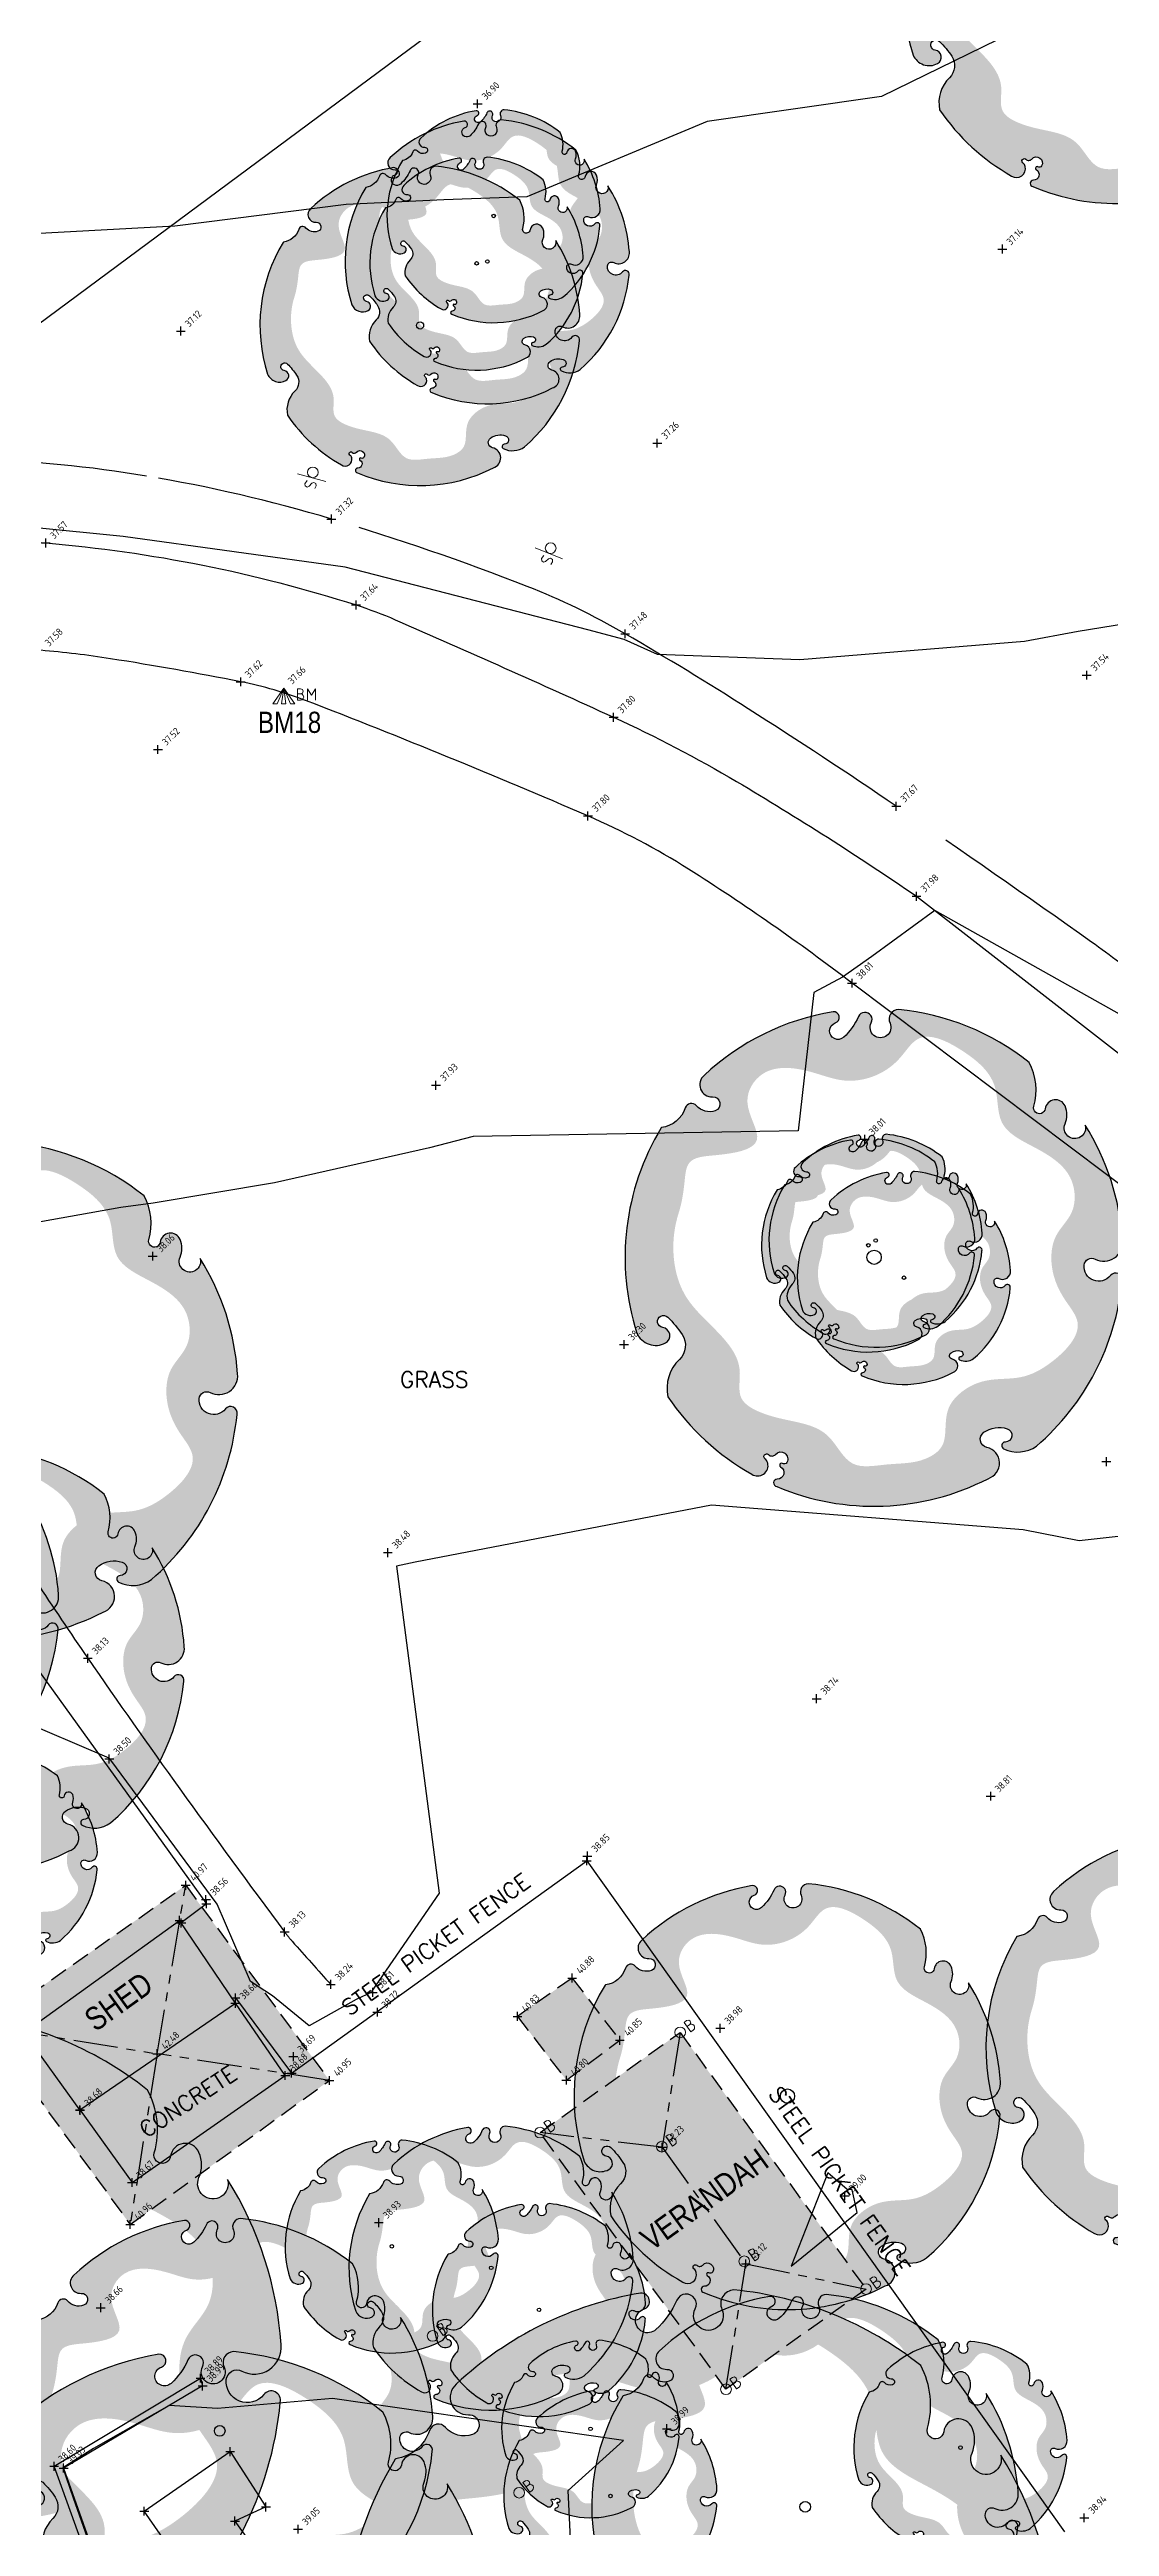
# Model space of a CAD drawing. Header units: metres. Extents: x 245957 to 247358, y 7418632 to 7419642.
# Drawn here: x 246824.8 to 246854.6, y 7418935.9 to 7419005.5 of the extents above; entities that cross this region are included whole.
import ezdxf
from ezdxf.enums import TextEntityAlignment as Align

# ---------------------------------------------------------------- set-up
doc = ezdxf.new("R2010")
doc.units = ezdxf.units.M
for name, pattern in [('DASHDOT', [10, 5, -2.5, 0, -2.5]), ('DASHED', [0.75, 0.5, -0.25]), ('PHANTOM', [2.5, 1.25, -0.25, 0.25, -0.25, 0.25, -0.25])]:
    doc.linetypes.add(name, pattern=pattern)
for name, color, linetype in [('-TEXT', 7, 'Continuous'), ('017_NAIL-L', 8, 'Continuous'), ('103_TOE_OF_BATTER', 37, 'DASHDOT'), ('103_TOE_OF_BATTER-L', 37, 'DASHDOT'), ('103_TOE_OF_BATTER-S', 37, 'DASHDOT'), ('104_EXISTING_SURFACE-L', 35, 'Continuous'), ('104_EXISTING_SURFACE-S', 35, 'Continuous'), ('201_SINGLE_TREE-H', 63, 'Continuous'), ('201_SINGLE_TREE-S', 96, 'Continuous'), ('403_EDGE_OF_BITUMEN', 8, 'Continuous'), ('403_EDGE_OF_BITUMEN-L', 8, 'Continuous'), ('403_EDGE_OF_BITUMEN-S', 8, 'Continuous'), ('602_MINOR_BUILDING', 185, 'Continuous'), ('602_MINOR_BUILDING-S', 185, 'Continuous'), ('604_VERANDAH', 253, 'DASHED'), ('604_VERANDAH-L', 253, 'DASHED'), ('604_VERANDAH-S', 253, 'DASHED'), ('610_STRUCTURE_UNCLAS', 236, 'Continuous'), ('610_STRUCTURE_UNCLAS-S', 236, 'Continuous'), ('622_RETAIN_WALL_WOOD', 45, 'STONEWALL'), ('622_RETAIN_WALL_WOOD-L', 45, 'STONEWALL'), ('622_RETAIN_WALL_WOOD-S', 45, 'STONEWALL'), ('639_ROOF_RIDGE', 253, 'PHANTOM'), ('639_ROOF_RIDGE-L', 253, 'PHANTOM'), ('639_ROOF_RIDGE-S', 253, 'PHANTOM'), ('642_ROOF_GUTTER', 155, 'DASHED'), ('642_ROOF_GUTTER-L', 153, 'Continuous'), ('642_ROOF_GUTTER-S', 153, 'Continuous'), ('903_FENCE', 24, 'FENCELINE'), ('903_FENCE-S', 24, 'Continuous'), ('EX-BENCHMARK', 7, 'Continuous'), ('EX-BENCHMARK_(SLS)', 8, 'Continuous'), ('EX-BOLLARD_(SLS)', 89, 'Continuous'), ('EX-BUILDING_LINE', 150, 'Continuous'), ('EX-TRAFFIC_SIGN_(SLS)', 89, 'Continuous'), ('Surface_Contours_Major', 4, 'Continuous'), ('Surface_Contours_Minor', 253, 'Continuous')]:
    doc.layers.add(name, color=color, linetype=linetype)
for name, color, linetype, true_color in [('419_EDGE_OF_CONCRETE', 7, 'Continuous', 0xff4100), ('419_EDGE_OF_CONCRETE-L', 7, 'Continuous', 0xff4100), ('419_EDGE_OF_CONCRETE-S', 7, 'Continuous', 0xff4100), ('717_ELEC_LINE_OVER', 7, 'Continuous', 0xffa500)]:
    doc.layers.add(name, color=color, linetype=linetype, true_color=true_color)
doc.styles.add('BOLD', font='ARIALN.TTF')
doc.styles.add('ISO', font='iso.shx')
doc.styles.add('ISO2.5', font='isocp.shx', dxfattribs={"height": 2.5})
doc.styles.get("Standard").update_dxf_attribs({"font": 'SIMPLEX.shx'})
doc.linetypes.add('FENCELINE', pattern='A,0.5,-0.2,["/",Standard,S=0.1,R=0,X=0,Y=-0.05],-0.25', length=0.95)
doc.linetypes.add('STONEWALL', pattern='A,0,-0.0625,[131,AECCLAND,S=1,R=0,X=0,Y=0],-0.06303', length=0.12553)

# ---------------------------------------------------------------- blocks, each defined once
blk = doc.blocks.new('BM')
at = {"color": 0, "linetype": 'Continuous', "lineweight": 13}
for p, q in [((0, 0), (-0.31, -0.437)), ((-0.186, -0.437), (0, 0)), ((0, 0), (-0.062, -0.437)), ((0, 0), (0.186, -0.437)), ((0.31, -0.437), (0, 0)), ((0, 0), (0.062, -0.437)), ((-0.31, -0.437), (-0.186, -0.437)), ((-0.062, -0.437), (0.062, -0.437)), ((0.186, -0.437), (0.31, -0.437)), ((0.472, -0.017), (0.383, -0.017)), ((0.383, -0.017), (0.383, -0.339)), ((0.472, -0.161), (0.383, -0.161)), ((0.383, -0.161), (0.389, -0.161)), ((0.383, -0.339), (0.472, -0.339)), ((0.383, -0.339), (0.389, -0.339)), ((0.522, -0.039), (0.472, -0.017)), ((0.472, -0.161), (0.522, -0.139)), ((0.516, -0.172), (0.472, -0.161)), ((0.472, -0.339), (0.516, -0.327)), ((0.549, -0.206), (0.516, -0.172)), ((0.516, -0.327), (0.549, -0.294)), ((0.544, -0.089), (0.522, -0.039)), ((0.522, -0.139), (0.544, -0.089)), ((0.56, -0.25), (0.549, -0.206)), ((0.549, -0.294), (0.56, -0.25)), ((0.671, -0.339), (0.671, -0.017)), ((0.671, -0.017), (0.776, -0.194)), ((0.776, -0.194), (0.887, -0.017)), ((0.887, -0.017), (0.887, -0.339))]:
    blk.add_line(p, q, dxfattribs=at)
blk = doc.blocks.new('CROSS')
at = {"color": 0, "linetype": 'Continuous'}
for p, q in [((-0.5, 0), (0.5, 0)), ((0, -0.5), (0, 0.5))]:
    blk.add_line(p, q, dxfattribs=at)
blk = doc.blocks.new('201T')
at = {"layer": '201_SINGLE_TREE-S'}
blk.add_circle((0, 0), 0.5, dxfattribs=at)
blk = doc.blocks.new('201C')
at = {"layer": '201_SINGLE_TREE-H', "transparency": 33554534}
h = blk.add_hatch(color=256, dxfattribs=at)
h.paths.add_polyline_path([(-0.3717, -0.3344, 0.222926), (0.0196, -0.4996, 0.770799), (0.0439, -0.4417, -0.650302), (0.0511, -0.4116, -0.234737), (0.0964, -0.4247, -0.847312), (0.0816, -0.4475, 0.78443), (0.0732, -0.4583, 0.276934), (0.1352, -0.4813, 0.193599), (0.4309, -0.2536, 0.800435), (0.4144, -0.2337, -0.75216), (0.3757, -0.1925, -0.528914), (0.4006, -0.1909, 0.594112), (0.4663, -0.1804, 0.123805), (0.4962, 0.0616, -1.41759), (0.4607, 0.0811, 0.206906), (0.4758, 0.1133, 0.759729), (0.4374, 0.1252, -1.073307), (0.4187, 0.1392, 0.194379), (0.4474, 0.2231, 0.144612), (0.2544, 0.4304, 0.53339), (0.2277, 0.4128, -1.592592), (0.1939, 0.4293, 1.030038), (0.1758, 0.4513, -0.10361), (0.1314, 0.4262, -1.238487), (0.1282, 0.4593, 0.884725), (0.1336, 0.4818, 0.147549), (-0.1551, 0.4753, 0.71725), (-0.1579, 0.4291, -0.864032), (-0.1646, 0.4015, -0.310704), (-0.1946, 0.4266, 0.58143), (-0.2167, 0.4321, -0.281558), (-0.2766, 0.4162), (-0.2775, 0.4159, 0.217121), (-0.4959, 0.0634), (-0.4959, 0.0634, 0.440011), (-0.4522, 0.021, 0.723973), (-0.4442, 0.0516, -1.384648), (-0.4262, 0.0659, -0.051107), (-0.4149, 0.0223, -0.361502), (-0.441, -0.0208, 0.256822), (-0.4937, -0.0791, 0.116166), (-0.4065, -0.2911, 0.67803), (-0.3682, -0.2843, 0.170035), (-0.3696, -0.274, -1.054701), (-0.3596, -0.2696, 0.431903), (-0.3468, -0.2749, -0.910728), (-0.3329, -0.2993, -0.42046), (-0.3418, -0.2976, 1.007885), (-0.3479, -0.3018, -0.766634), (-0.3646, -0.3216, 0.938602), (-0.3717, -0.3344)])
edge = h.paths.add_edge_path(flags=16)
edge.add_spline(control_points=[(-0.3177, 0.2468), (-0.303, 0.2628), (-0.2856, 0.2893), (-0.256, 0.3411), (-0.1928, 0.3155), (-0.0921, 0.286), (-0.1162, 0.3941), (-0.0359, 0.4462), (0.0392, 0.3985), (0.1028, 0.3299), (0.1957, 0.3214), (0.2784, 0.3804), (0.3442, 0.2961), (0.3785, 0.2147), (0.3303, 0.1307), (0.3915, 0.0592), (0.4378, -0.0139), (0.4055, -0.0919), (0.3459, -0.1091), (0.3102, -0.1666), (0.3057, -0.2282), (0.3286, -0.3091), (0.2408, -0.3447), (0.1647, -0.3496), (0.103, -0.3142), (0.0463, -0.3153), (0.0047, -0.3356), (-0.0139, -0.3682), (-0.0327, -0.4069), (-0.0927, -0.4151), (-0.1463, -0.3868), (-0.23, -0.3665), (-0.2245, -0.2773), (-0.2864, -0.2294), (-0.3344, -0.1941), (-0.3737, -0.1409), (-0.3276, -0.0866), (-0.344, -0.0009), (-0.3866, 0.0828), (-0.3665, 0.1796), (-0.3359, 0.2271), (-0.3177, 0.2468)], knot_values=[0, 0, 0, 0, 0.064972, 0.101243, 0.15652, 0.245586, 0.324463, 0.387907, 0.486094, 0.554514, 0.671826, 0.728629, 0.823661, 0.919885, 0.989953, 1.075257, 1.171704, 1.23593, 1.293575, 1.346478, 1.426142, 1.479146, 1.570817, 1.644481, 1.712561, 1.774901, 1.807, 1.846291, 1.885582, 1.928182, 2.007036, 2.074591, 2.151638, 2.226455, 2.293426, 2.340744, 2.397548, 2.47317, 2.587294, 2.673595, 2.754259, 2.754259, 2.754259, 2.754259], degree=3, periodic=0)
at = {"layer": '201_SINGLE_TREE-S'}
blk.add_lwpolyline([(-0.3717, -0.3344, 0.222926), (0.0196, -0.4996, 0.770799), (0.0439, -0.4417, -0.650302), (0.0511, -0.4116, -0.234737), (0.0964, -0.4247, -0.847312), (0.0816, -0.4475, 0.78443), (0.0732, -0.4583, 0.276934), (0.1352, -0.4813, 0.193599), (0.4309, -0.2536, 0.800435), (0.4144, -0.2337, -0.75216), (0.3757, -0.1925, -0.528914), (0.4006, -0.1909, 0.594112), (0.4663, -0.1804, 0.123805), (0.4962, 0.0616, -1.41759), (0.4607, 0.0811, 0.206906), (0.4758, 0.1133, 0.759729), (0.4374, 0.1252, -1.073307), (0.4187, 0.1392, 0.194379), (0.4474, 0.2231, 0.144612), (0.2544, 0.4304, 0.53339), (0.2277, 0.4128, -1.592592), (0.1939, 0.4293, 1.030038), (0.1758, 0.4513, -0.10361), (0.1314, 0.4262, -1.238487), (0.1282, 0.4593, 0.884725), (0.1336, 0.4818, 0.147549), (-0.1551, 0.4753, 0.71725), (-0.1579, 0.4291, -0.864032), (-0.1646, 0.4015, -0.310704), (-0.1946, 0.4266, 0.58143), (-0.2167, 0.4321, -0.281558), (-0.2766, 0.4162), (-0.2775, 0.4159, 0.217121), (-0.4959, 0.0634), (-0.4959, 0.0634, 0.440011), (-0.4522, 0.021, 0.723973), (-0.4442, 0.0516, -1.384648), (-0.4262, 0.0659, -0.051107), (-0.4149, 0.0223, -0.361502), (-0.441, -0.0208, 0.256822), (-0.4937, -0.0791, 0.116166), (-0.4065, -0.2911, 0.67803), (-0.3682, -0.2843, 0.170035), (-0.3696, -0.274, -1.054701), (-0.3596, -0.2696, 0.431903), (-0.3468, -0.2749, -0.910728), (-0.3329, -0.2993, -0.42046), (-0.3418, -0.2976, 1.007885), (-0.3479, -0.3018, -0.766634), (-0.3646, -0.3216, 0.938602), (-0.3717, -0.3344)], format="xyb", dxfattribs=at)
blk = doc.blocks.new('SP')
at = {"color": 0, "linetype": 'Continuous', "lineweight": 13}
for p, q in [((0.15, 0.423), (0.15, -0.406)), ((0.28, 0.165), (0.263, 0.104)), ((0.263, 0.104), (0.302, 0.059)), ((0.335, 0.192), (0.28, 0.165)), ((0.302, 0.059), (0.401, 0.004)), ((0.424, 0.176), (0.335, 0.192)), ((0.401, 0.004), (0.407, 0.004)), ((0.44, -0.04), (0.401, 0.004)), ((0.401, 0.004), (0.407, 0.004)), ((0.263, -0.096), (0.368, -0.129)), ((0.368, -0.129), (0.424, -0.101)), ((0.368, -0.129), (0.374, -0.129)), ((0.424, -0.101), (0.44, -0.04))]:
    blk.add_line(p, q, dxfattribs=at)
blk.add_circle((0, 0), 0.15, dxfattribs=at)
blk = doc.blocks.new('BOLR')
at = {"color": 0, "linetype": 'Continuous', "lineweight": 13}
for p, q in [((0.339, 0.168), (0.251, 0.168)), ((0.251, 0.168), (0.251, -0.159)), ((0.339, 0.024), (0.251, 0.024)), ((0.251, 0.024), (0.256, 0.024)), ((0.395, 0.146), (0.339, 0.168)), ((0.339, 0.024), (0.395, 0.04)), ((0.384, 0.007), (0.339, 0.024)), ((0.417, -0.026), (0.384, 0.007)), ((0.411, 0.096), (0.395, 0.146)), ((0.395, 0.04), (0.411, 0.096)), ((0.251, -0.159), (0.339, -0.159)), ((0.251, -0.159), (0.256, -0.159)), ((0.339, -0.159), (0.384, -0.148)), ((0.384, -0.148), (0.417, -0.115)), ((0.433, -0.07), (0.417, -0.026)), ((0.417, -0.115), (0.433, -0.07))]:
    blk.add_line(p, q, dxfattribs=at)
blk.add_circle((0, 0), 0.15, dxfattribs=at)
blk = doc.blocks.new('G')
at = {"layer": '-TEXT'}
blk.add_text('GRASS', height=0.45, dxfattribs=at).set_placement((0.021, -0.235), align=Align.CENTER)
blk = doc.blocks.new('C')
at = {"layer": '-TEXT'}
blk.add_text('CONCRETE', height=0.45, dxfattribs=at).set_placement((-0.001, -0.23), align=Align.CENTER)

msp = doc.modelspace()

# ---------------------------------------------------------------- hatches: boundary and pattern name
at = {"layer": 'EX-BUILDING_LINE'}
h = msp.add_hatch(color=9, dxfattribs=at)
h.dxf.hatch_style = 1
h.paths.add_polyline_path([(246822.993, 7418949.93), (246828.609, 7418953.879), (246832.647, 7418948.393), (246827.048, 7418944.344)])
h = msp.add_hatch(color=9, dxfattribs=at)
h.dxf.hatch_style = 1
h.paths.add_polyline_path([(246837.934, 7418950.195), (246839.309, 7418948.402), (246840.812, 7418949.522), (246839.472, 7418951.271)])
h = msp.add_hatch(color=9, dxfattribs=at)
h.dxf.hatch_style = 1
h.paths.add_polyline_path([(246843.795, 7418939.712), (246838.569, 7418946.926), (246842.506, 7418949.745), (246847.732, 7418942.53)])

# ---------------------------------------------------------------- linework, layer by layer
at = {"layer": '103_TOE_OF_BATTER'}
for points in [[(246805.178, 7418990.554, -0.024202), (246810.193, 7418992.361, -0.039491), (246813.386, 7418993.07, -0.011022), (246820.212, 7418993.876, -0.030809), (246822.671, 7418993.959, -0.034455), (246827.508, 7418993.491, -0.031372), (246832.705, 7418992.284, -0.020396), (246838.204, 7418990.39, -0.03879), (246840.96, 7418989.058, -0.009751), (246844.419, 7418986.951, -0.007923), (246848.582, 7418984.21, -0.00481), (246854.069, 7418980.392, -0.016486), (246855.622, 7418979.21, -0.026711), (246858.504, 7418976.595, 0.023443), (246861.768, 7418973.594, 0.000437), (246862.486, 7418972.995, 0.000057), (246867.975, 7418968.422, 0.001203), (246869.995, 7418966.747, 0.000617), (246873.948, 7418963.495)], [(246832.689, 7418951.093, -0.004249), (246831.603, 7418952.305, -0.020493), (246831.39, 7418952.567, -0.004277), (246828.441, 7418956.595, -0.004762), (246825.858, 7418960.261, -0.006073), (246824.397, 7418962.433, -0.00226), (246820.569, 7418968.334, -0.059358), (246818.346, 7418972.906, 0.062919), (246816.218, 7418977.206, 0.110079), (246814.2, 7418979.149, 0.174873), (246812.441, 7418979.507, 0.173473), (246808.725, 7418977.53, -0.088454), (246802.324, 7418972.603, -0.013207), (246798.322, 7418970.654, 0.03526), (246796.855, 7418969.858, 0.049117), (246794.094, 7418967.689, -0.031307), (246789.892, 7418964.139, -0.029584), (246786.523, 7418961.933, 0.031647), (246783.383, 7418959.858, 0.059683)]]:
    msp.add_lwpolyline(points, format="xyb", dxfattribs=at)
at = {"layer": '403_EDGE_OF_BITUMEN'}
for p, q in [((246849.15, 7418981.681), (246856.812, 7418975.718)), ((246855.511, 7418973.086), (246847.338, 7418979.236))]:
    msp.add_line(p, q, dxfattribs=at)
for points in [[(246804.064, 7418988.449, -0.027483), (246810.436, 7418990.522, -0.046187), (246814.372, 7418991.187, -0.005187), (246822.281, 7418991.7, -0.030566), (246823.627, 7418991.69, -0.00205), (246824.151, 7418991.653, -0.002041), (246824.677, 7418991.61, -0.028232), (246829.086, 7418990.986, -0.028226), (246833.397, 7418989.868, -0.025308), (246834.498, 7418989.453, -0.004428), (246840.635, 7418986.712, -0.026158), (246844.093, 7418984.906, -0.017008), (246849.15, 7418981.681)], [(246847.338, 7418979.236, 0.022349), (246842.742, 7418982.442, 0.03918), (246839.914, 7418983.938, 0.009798), (246832.008, 7418987.172, 0.043505), (246830.157, 7418987.708, 0.009671), (246826.497, 7418988.357, 0.018187), (246824.535, 7418988.593, 0.001819), (246824.095, 7418988.628, 0.001402), (246823.523, 7418988.67, 0.028307), (246822.449, 7418988.685, 0.004379), (246815.515, 7418988.329, 0.046956), (246811.713, 7418987.738, 0.028644), (246805.705, 7418985.846)]]:
    msp.add_lwpolyline(points, format="xyb", dxfattribs=at)
at = {"layer": '419_EDGE_OF_CONCRETE'}
for p, q in [((246831.409, 7418948.533), (246830.009, 7418950.561)), ((246827.101, 7418945.525), (246831.409, 7418948.533)), ((246825.639, 7418947.554), (246827.101, 7418945.525))]:
    msp.add_line(p, q, dxfattribs=at)
at = {"layer": '602_MINOR_BUILDING'}
for p, q in [((246824.067, 7418949.741), (246828.436, 7418952.891)), ((246830.006, 7418950.567), (246828.436, 7418952.891)), ((246825.633, 7418947.568), (246830.006, 7418950.567)), ((246825.633, 7418947.568), (246824.067, 7418949.741))]:
    msp.add_line(p, q, dxfattribs=at)
at = {"layer": '604_VERANDAH'}
for p, q in [((246839.472, 7418951.271), (246837.934, 7418950.195)), ((246839.472, 7418951.271), (246840.812, 7418949.522)), ((246837.934, 7418950.195), (246839.309, 7418948.402)), ((246838.569, 7418946.926), (246842.506, 7418949.745)), ((246839.309, 7418948.402), (246840.812, 7418949.522)), ((246842.506, 7418949.745), (246847.732, 7418942.53)), ((246843.795, 7418939.712), (246838.569, 7418946.926)), ((246847.732, 7418942.53), (246843.795, 7418939.712))]:
    msp.add_line(p, q, dxfattribs=at)
at = {"layer": '610_STRUCTURE_UNCLAS'}
for p, q in [((246827.446, 7418936.286), (246829.858, 7418937.961)), ((246829.858, 7418937.961), (246830.866, 7418936.406)), ((246828.422, 7418934.872), (246827.446, 7418936.286)), ((246830.866, 7418936.406), (246829.993, 7418936.009)), ((246829.993, 7418936.009), (246831.363, 7418934.095))]:
    msp.add_line(p, q, dxfattribs=at)
at = {"layer": '622_RETAIN_WALL_WOOD'}
for p, q in [((246824.911, 7418937.549), (246829.025, 7418940.025)), ((246829.083, 7418939.807), (246825.178, 7418937.499)), ((246829.025, 7418940.025), (246829.083, 7418939.807)), ((246827.532, 7418930.28), (246824.911, 7418937.549)), ((246825.178, 7418937.499), (246827.716, 7418930.364))]:
    msp.add_line(p, q, dxfattribs=at)
at = {"layer": '639_ROOF_RIDGE'}
for p, q in [((246827.809, 7418949.143), (246828.609, 7418953.879)), ((246822.993, 7418949.93), (246827.809, 7418949.143)), ((246842.506, 7418949.745), (246842.002, 7418946.514)), ((246827.809, 7418949.143), (246827.048, 7418944.344)), ((246832.647, 7418948.393), (246827.809, 7418949.143)), ((246842.002, 7418946.514), (246838.569, 7418946.926)), ((246842.002, 7418946.514), (246844.353, 7418943.239)), ((246843.795, 7418939.712), (246844.353, 7418943.239)), ((246844.353, 7418943.239), (246847.732, 7418942.53))]:
    msp.add_line(p, q, dxfattribs=at)
at = {"layer": '642_ROOF_GUTTER'}
for p, q in [((246822.993, 7418949.93), (246828.609, 7418953.879)), ((246828.609, 7418953.879), (246832.647, 7418948.393)), ((246822.993, 7418949.93), (246827.048, 7418944.344)), ((246827.048, 7418944.344), (246832.647, 7418948.393))]:
    msp.add_line(p, q, dxfattribs=at)
at = {"layer": '717_ELEC_LINE_OVER'}
msp.add_line((246796.134, 7418976.739), (246897.328, 7419051.82), dxfattribs=at)
at = {"layer": '903_FENCE', "ltscale": 20}
for p, q in [((246813.383, 7418975.319), (246829.189, 7418953.359)), ((246831.585, 7418948.597), (246839.88, 7418954.567)), ((246839.88, 7418954.567), (246853.31, 7418935.704)), ((246829.189, 7418953.359), (246828.484, 7418952.822)), ((246830.01, 7418950.715), (246831.585, 7418948.597))]:
    msp.add_line(p, q, dxfattribs=at)
at = {"layer": 'Surface_Contours_Major'}
for points, elevation in [([(246851.832, 7419005.948), (246848.169, 7419004.164), (246843.264, 7419003.454), (246838.2, 7419001.336), (246835.864, 7419001.255), (246833.116, 7419001.123), (246828.303, 7419000.514), (246823.473, 7419000.252)], 37), ([(246856.159, 7418977.633), (246849.661, 7418981.284), (246847.897, 7418979.991), (246847.067, 7418979.408), (246846.261, 7418978.972), (246845.821, 7418975.087), (246836.689, 7418974.928), (246835.462, 7418974.609), (246831.103, 7418973.628), (246827.698, 7418973.053), (246826.783, 7418972.933), (246820.857, 7418971.872)], 38)]:
    msp.add_lwpolyline(points, dxfattribs=dict(at, elevation=elevation))
at = {"layer": 'Surface_Contours_Major', "elevation": 39}
for points in [[(246847.343, 7418945.315), (246847.199, 7418945.325), (246846.653, 7418945.801), (246845.622, 7418943.172), (246847.483, 7418944.684)], [(246825.449, 7418936.665), (246827.68, 7418930.348), (246829.211, 7418926.13), (246829.759, 7418924.563), (246830.904, 7418923.955), (246832.495, 7418923.14), (246832.342, 7418922.236), (246832.55, 7418919.815), (246835.053, 7418921.918), (246834.594, 7418923.172), (246837.121, 7418925.457), (246843.161, 7418928.739), (246839.595, 7418932.045), (246839.357, 7418936.863), (246840.918, 7418938.274), (246832.735, 7418939.457), (246829.503, 7418939.176), (246828.143, 7418939.252), (246826.013, 7418938.048), (246825.158, 7418937.503)]]:
    msp.add_lwpolyline(points, close=True, dxfattribs=at)
at = {"layer": 'Surface_Contours_Minor'}
for points, elevation in [([(246856.755, 7418989.621), (246853.691, 7418989.126), (246852.186, 7418988.84), (246845.873, 7418988.323), (246841.873, 7418988.477), (246840.937, 7418988.894), (246839.915, 7418989.171), (246833.092, 7418990.931), (246826.851, 7418991.793), (246824.309, 7418992.042)], 37.5), ([(246857.851, 7418964.025), (246853.719, 7418963.563), (246852.148, 7418963.874), (246843.387, 7418964.561), (246835.063, 7418962.966), (246834.537, 7418962.852), (246835.737, 7418953.657), (246833.832, 7418950.896), (246833.844, 7418950.875), (246833.396, 7418950.672), (246832.082, 7418949.925), (246831.051, 7418950.768), (246830.434, 7418951.179), (246829.493, 7418953.347), (246826.501, 7418957.392), (246826.454, 7418957.456), (246823.822, 7418958.578)], 38.5)]:
    msp.add_lwpolyline(points, dxfattribs=dict(at, elevation=elevation))

# ---------------------------------------------------------------- block references
at = {"layer": '-TEXT'}
msp.add_blockref('G', (246835.575, 7418968.108), dxfattribs=at)
at = {"layer": '-TEXT', "rotation": 33.25920071519337}
msp.add_blockref('C', (246828.674, 7418947.811), dxfattribs=at)
at = {"layer": '103_TOE_OF_BATTER-S', "xscale": 0.25, "yscale": 0.25, "zscale": 0.25}
for p in [(246832.705, 7418992.284), (246840.96, 7418989.058), (246848.582, 7418984.21), (246825.858, 7418960.261), (246831.39, 7418952.567), (246832.689, 7418951.093)]:
    msp.add_blockref('CROSS', p, dxfattribs=at)
at = {"layer": '104_EXISTING_SURFACE-S', "xscale": 0.25, "yscale": 0.25, "zscale": 0.25}
for p in [(246836.815, 7419003.954), (246851.563, 7418999.871), (246828.473, 7418997.567), (246841.862, 7418994.416), (246853.935, 7418987.896), (246827.828, 7418985.806), (246835.644, 7418976.368), (246847.693, 7418974.851), (246827.683, 7418971.563), (246840.931, 7418969.081), (246854.488, 7418965.787), (246834.29, 7418963.229), (246846.341, 7418959.124), (246826.46, 7418957.432), (246851.236, 7418956.383), (246839.899, 7418954.7), (246829.179, 7418953.475), (246833.869, 7418950.87), (246833.996, 7418950.314), (246843.635, 7418949.861), (246831.635, 7418949.063), (246847.136, 7418945.151), (246834.037, 7418944.397), (246826.221, 7418942.006), (246842.131, 7418938.604), (246853.866, 7418936.099), (246831.766, 7418935.78)]:
    msp.add_blockref('CROSS', p, dxfattribs=at)
at = {"layer": '201_SINGLE_TREE-S', "rotation": 25}
for name, p, xscale, yscale, zscale in [('201C', (246854.768, 7419007.152), 12, 12, 12), ('201C', (246837.088, 7418999.523), 8, 8, 8), ('201C', (246837.265, 7419000.802), 6, 6, 6), ('201C', (246835.196, 7418997.724), 9, 9, 9), ('201C', (246836.786, 7418999.469), 6, 6, 6), ('201T', (246837.265, 7419000.802), 0.1, 0.1, 0.1), ('201T', (246836.786, 7418999.469), 0.1, 0.1, 0.1), ('201T', (246837.088, 7418999.523), 0.1, 0.1, 0.1), ('201T', (246835.196, 7418997.724), 0.2, 0.2, 0.2), ('201C', (246847.958, 7418971.532), 14, 14, 14), ('201C', (246823.084, 7418967.782), 14, 14, 14), ('201C', (246847.794, 7418971.868), 6, 6, 6), ('201C', (246848.003, 7418972.004), 6, 6, 6), ('201C', (246817.765, 7418967.402), 12, 12, 12), ('201C', (246848.799, 7418970.958), 6, 6, 6), ('201T', (246847.958, 7418971.532), 0.4, 0.4, 0.4), ('201T', (246847.794, 7418971.868), 0.1, 0.1, 0.1), ('201T', (246848.003, 7418972.004), 0.1, 0.1, 0.1), ('201T', (246848.799, 7418970.958), 0.1, 0.1, 0.1), ('201C', (246819.05, 7418961.629), 12, 12, 12), ('201C', (246822.583, 7418960.179), 12, 12, 12), ('201C', (246823.134, 7418954.604), 6, 6, 6), ('201C', (246857.101, 7418949.32), 12, 12, 12), ('201C', (246845.523, 7418947.953), 12, 12, 12), ('201C', (246821.314, 7418940.297), 20, 20, 20), ('201C', (246837.197, 7418943.126), 8, 8, 8), ('201T', (246845.523, 7418947.953), 0.4, 0.4, 0.4), ('201C', (246834.403, 7418943.731), 6, 6, 6), ('201C', (246829.566, 7418938.542), 12, 12, 12), ('201C', (246843.044, 7418932.554), 20, 20, 20), ('201C', (246838.541, 7418941.945), 6, 6, 6), ('201C', (246846.022, 7418936.407), 12, 12, 12), ('201T', (246834.403, 7418943.731), 0.1, 0.1, 0.1), ('201C', (246829.175, 7418932.81), 16, 16, 16), ('201T', (246837.197, 7418943.126), 0.1, 0.1, 0.1), ('201C', (246839.989, 7418938.602), 5, 5, 5), ('201T', (246838.541, 7418941.945), 0.1, 0.1, 0.1), ('201C', (246850.387, 7418938.074), 6, 6, 6), ('201C', (246840.548, 7418936.714), 6, 6, 6), ('201T', (246829.566, 7418938.542), 0.3, 0.3, 0.3), ('201T', (246839.989, 7418938.602), 0.1, 0.1, 0.1), ('201T', (246850.387, 7418938.074), 0.1, 0.1, 0.1), ('201T', (246840.548, 7418936.714), 0.1, 0.1, 0.1), ('201T', (246846.022, 7418936.407), 0.3, 0.3, 0.3)]:
    msp.add_blockref(name, p, dxfattribs=dict(at, xscale=xscale, yscale=yscale, zscale=zscale))
at = {"layer": '403_EDGE_OF_BITUMEN-S', "xscale": 0.25, "yscale": 0.25, "zscale": 0.25}
for p in [(246824.677, 7418991.61), (246833.397, 7418989.868), (246830.157, 7418987.708), (246840.635, 7418986.712), (246839.914, 7418983.938), (246849.15, 7418981.681), (246847.338, 7418979.236)]:
    msp.add_blockref('CROSS', p, dxfattribs=at)
at = {"layer": '419_EDGE_OF_CONCRETE-S', "xscale": 0.25, "yscale": 0.25, "zscale": 0.25}
for p in [(246830.009, 7418950.561), (246831.409, 7418948.533), (246825.639, 7418947.554), (246827.101, 7418945.525)]:
    msp.add_blockref('CROSS', p, dxfattribs=at)
at = {"layer": '602_MINOR_BUILDING-S', "xscale": 0.25, "yscale": 0.25, "zscale": 0.25}
for p in [(246828.436, 7418952.891), (246830.006, 7418950.567), (246825.633, 7418947.568)]:
    msp.add_blockref('CROSS', p, dxfattribs=at)
at = {"layer": '604_VERANDAH-S', "xscale": 0.25, "yscale": 0.25, "zscale": 0.25}
for p in [(246839.472, 7418951.271), (246837.934, 7418950.195), (246840.812, 7418949.522), (246839.309, 7418948.402)]:
    msp.add_blockref('CROSS', p, dxfattribs=at)
at = {"layer": '610_STRUCTURE_UNCLAS-S', "xscale": 0.25, "yscale": 0.25, "zscale": 0.25}
for p in [(246829.858, 7418937.961), (246827.446, 7418936.286), (246829.993, 7418936.009), (246830.866, 7418936.406)]:
    msp.add_blockref('CROSS', p, dxfattribs=at)
at = {"layer": '622_RETAIN_WALL_WOOD-S', "xscale": 0.25, "yscale": 0.25, "zscale": 0.25}
for p in [(246829.025, 7418940.025), (246829.083, 7418939.807), (246824.911, 7418937.549), (246825.178, 7418937.499)]:
    msp.add_blockref('CROSS', p, dxfattribs=at)
at = {"layer": '639_ROOF_RIDGE-S', "xscale": 0.25, "yscale": 0.25, "zscale": 0.25}
for p in [(246827.809, 7418949.143), (246842.002, 7418946.514), (246844.353, 7418943.239)]:
    msp.add_blockref('CROSS', p, dxfattribs=at)
at = {"layer": '642_ROOF_GUTTER-S', "xscale": 0.25, "yscale": 0.25, "zscale": 0.25}
for p in [(246828.609, 7418953.879), (246832.647, 7418948.393), (246827.048, 7418944.344)]:
    msp.add_blockref('CROSS', p, dxfattribs=at)
at = {"layer": '903_FENCE-S', "xscale": 0.25, "yscale": 0.25, "zscale": 0.25}
for p in [(246839.88, 7418954.567), (246829.189, 7418953.359), (246828.484, 7418952.822), (246830.01, 7418950.715), (246831.585, 7418948.597)]:
    msp.add_blockref('CROSS', p, dxfattribs=at)
at = {"layer": 'EX-BENCHMARK_(SLS)'}
msp.add_blockref('BM', (246831.366, 7418987.53), dxfattribs=at)
at = {"layer": 'EX-BOLLARD_(SLS)', "rotation": 35}
for p in [(246842.506, 7418949.745), (246838.569, 7418946.926), (246841.991, 7418946.532), (246844.309, 7418943.31), (246847.732, 7418942.53), (246835.549, 7418941.212), (246843.795, 7418939.712), (246837.98, 7418936.806)]:
    msp.add_blockref('BOLR', p, dxfattribs=at)
at = {"layer": 'EX-TRAFFIC_SIGN_(SLS)'}
for p, rotation in [((246832.182, 7418993.594), 254.4819617891556), ((246838.867, 7418991.463), 248.0369904862954)]:
    msp.add_blockref('SP', p, dxfattribs=dict(at, rotation=rotation))

# ---------------------------------------------------------------- texts
at = {"layer": '-TEXT'}
for rotation, p in [(35.73865, (246835.77, 7418952.036)), (305.44998, (246846.8, 7418945.44))]:
    msp.add_text('STEEL PICKET FENCE', height=0.45, rotation=rotation, dxfattribs=at).set_placement(p, align=Align.CENTER)
at = {"layer": '-TEXT', "style": 'BOLD'}
for s, p in [('SHED', (246826.913, 7418950.349)), ('VERANDAH', (246843.374, 7418944.786))]:
    msp.add_text(s, height=0.65, rotation=35.78927, dxfattribs=at).set_placement(p, align=Align.CENTER)
at = {"layer": '017_NAIL-L', "style": 'ISO2.5'}
msp.add_text('37.66', height=0.2, rotation=45, dxfattribs=at).set_placement((246831.533, 7418987.697), align=Align.MIDDLE_LEFT)
at = {"layer": '103_TOE_OF_BATTER-L', "style": 'ISO2.5'}
for s, p in [('37.32', (246832.873, 7418992.451)), ('37.48', (246841.127, 7418989.226)), ('37.67', (246848.749, 7418984.377)), ('38.13', (246826.026, 7418960.428)), ('38.13', (246831.558, 7418952.734)), ('38.24', (246832.857, 7418951.26))]:
    msp.add_text(s, height=0.2, rotation=45, dxfattribs=at).set_placement(p, align=Align.MIDDLE_LEFT)
at = {"layer": '104_EXISTING_SURFACE-L', "style": 'ISO2.5'}
for s, p in [('36.90', (246836.983, 7419004.121)), ('37.14', (246851.73, 7419000.038)), ('37.12', (246828.64, 7418997.734)), ('37.26', (246842.029, 7418994.583)), ('37.54', (246854.102, 7418988.063)), ('37.52', (246827.996, 7418985.974)), ('37.93', (246835.811, 7418976.535)), ('38.01', (246847.861, 7418975.019)), ('38.06', (246827.85, 7418971.731)), ('38.30', (246841.099, 7418969.249)), ('38.48', (246834.457, 7418963.396)), ('38.74', (246846.508, 7418959.291)), ('38.50', (246826.627, 7418957.6)), ('38.81', (246851.403, 7418956.55)), ('38.85', (246840.066, 7418954.867)), ('38.56', (246829.346, 7418953.643)), ('38.51', (246834.037, 7418951.038)), ('38.72', (246834.163, 7418950.481)), ('38.98', (246843.802, 7418950.028)), ('38.69', (246831.802, 7418949.23)), ('39.00', (246847.303, 7418945.318)), ('38.93', (246834.204, 7418944.564)), ('38.66', (246826.388, 7418942.173)), ('38.99', (246842.299, 7418938.772)), ('38.94', (246854.033, 7418936.267)), ('39.05', (246831.933, 7418935.947))]:
    msp.add_text(s, height=0.2, rotation=45, dxfattribs=at).set_placement(p, align=Align.MIDDLE_LEFT)
at = {"layer": '403_EDGE_OF_BITUMEN-L', "style": 'ISO2.5'}
for s, p in [('37.57', (246824.844, 7418991.778)), ('37.64', (246833.565, 7418990.036)), ('37.58', (246824.702, 7418988.761)), ('37.62', (246830.324, 7418987.876)), ('37.80', (246840.802, 7418986.879)), ('37.80', (246840.081, 7418984.105)), ('37.98', (246849.318, 7418981.849)), ('38.01', (246847.505, 7418979.403))]:
    msp.add_text(s, height=0.2, rotation=45, dxfattribs=at).set_placement(p, align=Align.MIDDLE_LEFT)
at = {"layer": '419_EDGE_OF_CONCRETE-L', "style": 'ISO2.5'}
for s, p in [('38.66', (246830.176, 7418950.728)), ('38.68', (246831.576, 7418948.701)), ('38.68', (246825.806, 7418947.721)), ('38.67', (246827.269, 7418945.692))]:
    msp.add_text(s, height=0.2, rotation=45, dxfattribs=at).set_placement(p, align=Align.MIDDLE_LEFT)
at = {"layer": '604_VERANDAH-L', "style": 'ISO'}
for s, p in [('40.88', (246839.639, 7418951.438)), ('40.83', (246838.101, 7418950.363)), ('40.85', (246840.98, 7418949.69)), ('40.80', (246839.476, 7418948.569))]:
    msp.add_text(s, height=0.2, rotation=45, dxfattribs=at).set_placement(p, align=Align.MIDDLE_LEFT)
at = {"layer": '622_RETAIN_WALL_WOOD-L', "style": 'ISO2.5'}
for s, p in [('38.89', (246829.192, 7418940.192)), ('38.99', (246829.25, 7418939.974)), ('38.60', (246825.078, 7418937.716)), ('39.03', (246825.345, 7418937.666))]:
    msp.add_text(s, height=0.2, rotation=45, dxfattribs=at).set_placement(p, align=Align.MIDDLE_LEFT)
at = {"layer": '639_ROOF_RIDGE-L', "style": 'ISO2.5'}
for s, p in [('42.48', (246827.976, 7418949.311)), ('42.23', (246842.17, 7418946.681)), ('42.12', (246844.52, 7418943.407))]:
    msp.add_text(s, height=0.2, rotation=45, dxfattribs=at).set_placement(p, align=Align.MIDDLE_LEFT)
at = {"layer": '642_ROOF_GUTTER-L', "style": 'ISO2.5'}
for s, p in [('40.97', (246828.776, 7418954.046)), ('40.95', (246832.815, 7418948.56)), ('40.96', (246827.215, 7418944.512))]:
    msp.add_text(s, height=0.2, rotation=45, dxfattribs=at).set_placement(p, align=Align.MIDDLE_LEFT)
at = {"layer": 'EX-BENCHMARK', "color": 2, "style": 'BOLD'}
msp.add_text('BM18', height=0.595, dxfattribs=at).set_placement((246831.528, 7418986.569), align=Align.MIDDLE)

doc.saveas('drawing.dxf')
